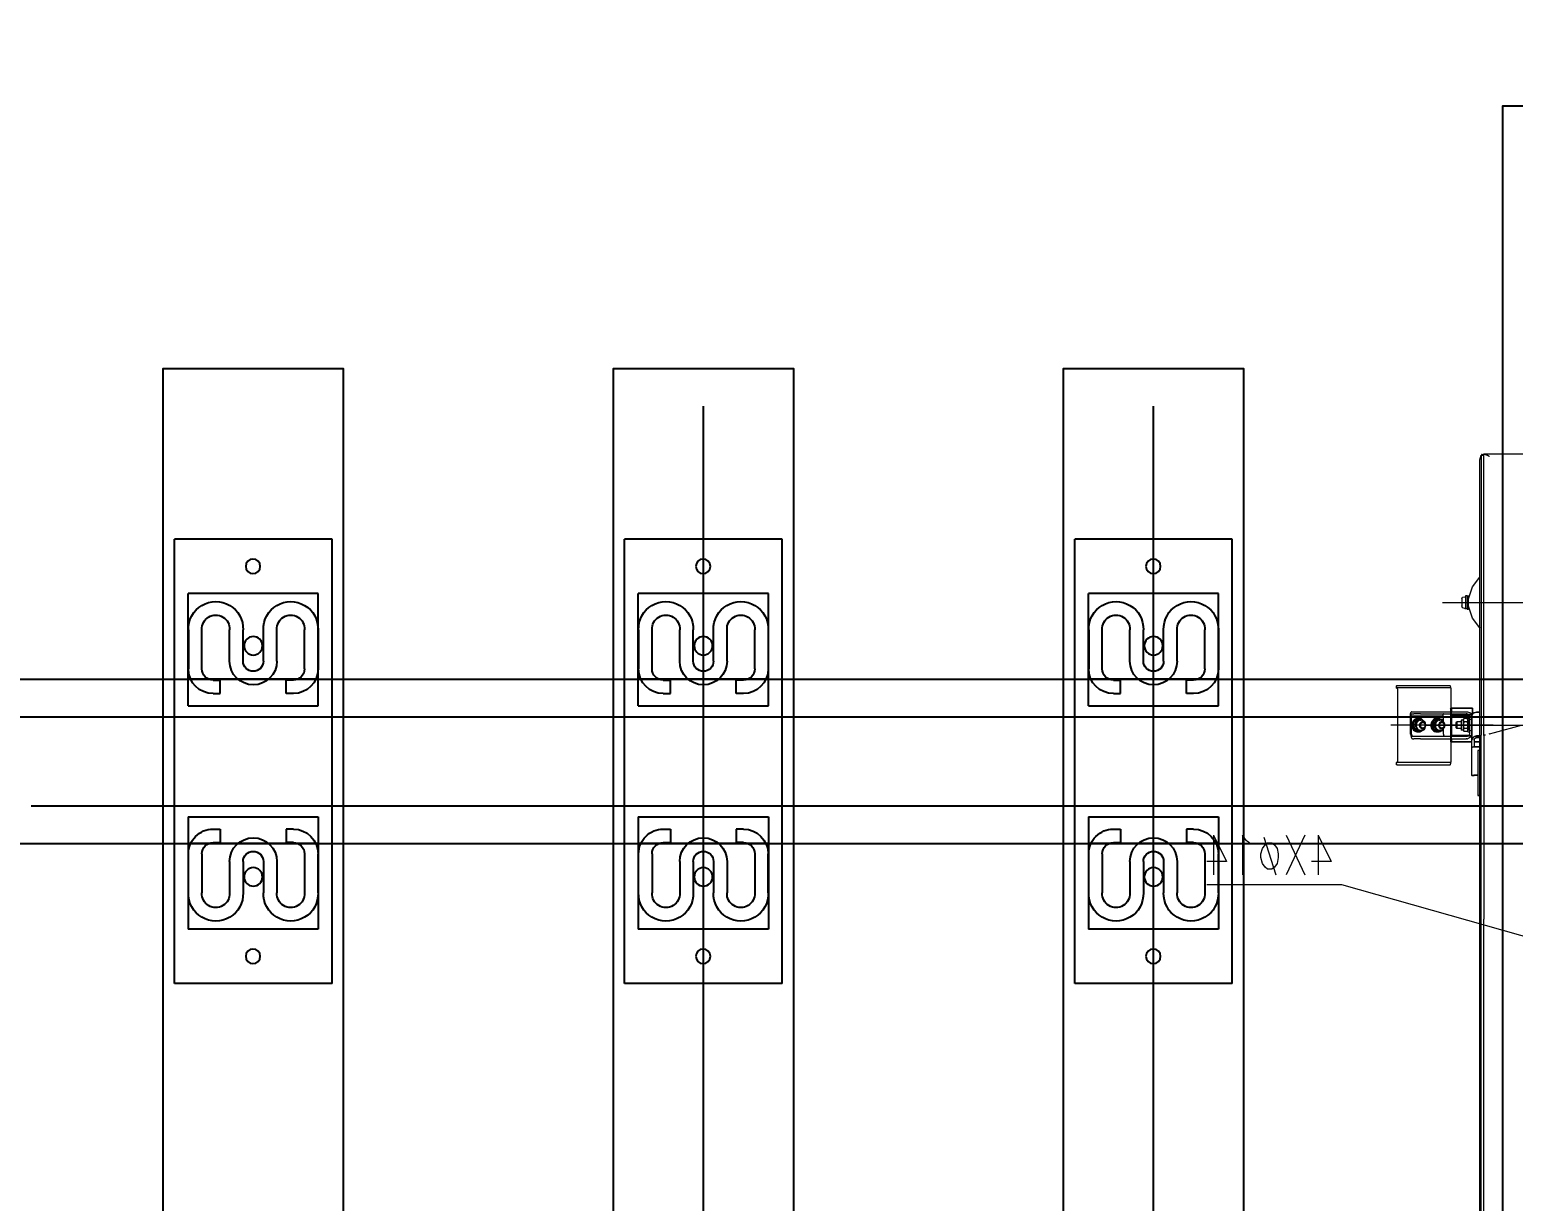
# Model space of a CAD drawing. Header units: millimetres. Extents: x 25083 to 52777, y 24772 to 45779.
# Drawn here: x 37659 to 38318, y 33771 to 34291 of the extents above; entities that cross this region are included whole.
import ezdxf

# ---------------------------------------------------------------- set-up
doc = ezdxf.new("R2010")
doc.units = ezdxf.units.MM
doc.layers.add('小车', color=7, linetype='Continuous')
doc.styles.get("Standard").update_dxf_attribs({"font": ''})
doc.styles.add('标准', font='', dxfattribs={"width": 0.667})
doc.styles.get('Standard').set_extended_font_data('SimSun')
doc.styles.get('标准').set_extended_font_data('FangSong_GB2312')
doc.dimstyles.new('15', dxfattribs={"dimtxt": 15, "dimasz": 10, "dimexe": 2, "dimexo": 1, "dimgap": 1, "dimtad": 1, "dimdsep": 46, "dimtxsty": 'Standard', "dimcen": 2.5, "dimadec": 0, "dimazin": 0, "dimtfac": 1, "dimtmove": 2, "dimatfit": 3, "dimfxl": 1, "dimtolj": 1, "dimarcsym": 0})
doc.dimstyles.new('ISO-25', dxfattribs={"dimtxt": 2.5, "dimasz": 2.5, "dimexe": 1.25, "dimexo": 0.625, "dimtad": 1, "dimtxsty": 'Standard', "dimcen": 2.5, "dimadec": 0, "dimazin": 0, "dimtfac": 1, "dimtmove": 0, "dimatfit": 3, "dimfxl": 1, "dimarcsym": 0})
doc.dimstyles.new('标准', dxfattribs={"dimtxt": 35, "dimasz": 4, "dimexe": 2, "dimexo": 0, "dimtad": 1, "dimdec": 1, "dimzin": 9, "dimdsep": 46, "dimtxsty": '标准', "dimcen": 0, "dimdle": 6, "dimazin": 2, "dimtfac": 1, "dimtdec": 1, "dimtmove": 0, "dimatfit": 3, "dimfxl": 1, "dimtolj": 1, "dimtzin": 0, "dimarcsym": 0})

# ---------------------------------------------------------------- blocks, each defined once
blk = doc.blocks.new('A$C6E4F4F8B')
for p, q in [((0, 70), (197.2, 70)), ((0, 70), (0, 0)), ((197.2, 70), (197.2, 0)), ((40.15, 63.8), (57.53, 63.8)), ((62.1, 63.92), (62.1, 6.08)), ((135.1, 63.92), (135.1, 6.08)), ((157.05, 63.8), (139.67, 63.8)), ((57.53, 57.8), (40.15, 57.8)), ((62.5, 52.83), (62.5, 49.63)), ((68.5, 52.83), (68.5, 49.63)), ((128.7, 52.83), (128.7, 49.63)), ((134.7, 52.83), (134.7, 49.63)), ((139.67, 57.8), (157.05, 57.8)), ((68.5, 49.63), (62.5, 49.63)), ((128.7, 49.63), (134.7, 49.63)), ((54.12, 45.5), (40.15, 45.5)), ((143.08, 45.5), (157.05, 45.5)), ((54.12, 39.5), (40.15, 39.5)), ((143.08, 39.5), (157.05, 39.5)), ((54.12, 30.5), (40.15, 30.5)), ((143.08, 30.5), (157.05, 30.5)), ((54.12, 24.5), (40.15, 24.5)), ((62.5, 17.17), (62.5, 20.37)), ((68.5, 20.37), (62.5, 20.37)), ((68.5, 17.17), (68.5, 20.37)), ((128.7, 17.17), (128.7, 20.37)), ((128.7, 20.37), (134.7, 20.37)), ((134.7, 17.17), (134.7, 20.37)), ((143.08, 24.5), (157.05, 24.5)), ((57.53, 12.2), (40.15, 12.2)), ((139.67, 12.2), (157.05, 12.2)), ((0, 0), (197.2, 0)), ((40.15, 6.2), (57.53, 6.2)), ((157.05, 6.2), (139.67, 6.2))]:
    blk.add_line(p, q)
at = {"color": 1}
for p, q in [((64, 63.92), (24, 63.92)), ((24, 63.92), (24, 6.08)), ((74, 63.92), (24, 63.92)), ((24, 63.92), (24, 6.08)), ((123.2, 63.92), (173.2, 63.92)), ((133.2, 63.92), (173.2, 63.92)), ((173.2, 63.92), (173.2, 6.08)), ((173.2, 63.92), (173.2, 6.08)), ((64, 6.08), (24, 6.08)), ((74, 6.08), (24, 6.08)), ((123.2, 6.08), (173.2, 6.08)), ((133.2, 6.08), (173.2, 6.08))]:
    blk.add_line(p, q, dxfattribs=at)
at = {"color": 6, "ltscale": 15}
for p, q in [((74, 6.08), (74, 63.92)), ((123.2, 6.08), (123.2, 63.92))]:
    blk.add_line(p, q, dxfattribs=at)
for centre in [(12, 34.89), (185.2, 34.89), (185.2, 34.89)]:
    blk.add_circle(centre, 3.25)
for centre in [(47.28, 35), (47.28, 35), (149.92, 35), (149.92, 35)]:
    blk.add_circle(centre, 4.1, dxfattribs=at)
for centre, radius, start, end in [((39.79, 51.65), 12.16, 88.3056, 271.6944), ((57.53, 52.83), 10.97, 0, 90), ((139.67, 52.83), 10.97, 90, 180), ((157.41, 51.65), 12.16, 268.3056, 91.6944), ((39.8, 51.65), 6.16, 86.70143, 273.29857), ((57.53, 52.83), 4.97, 0, 90), ((139.67, 52.83), 4.97, 90, 180), ((157.4, 51.65), 6.16, 266.70143, 93.29857), ((54.12, 35), 4.5, 270, 90), ((143.08, 35), 4.5, 90, 270), ((39.79, 18.35), 12.16, 88.3056, 271.6944), ((157.41, 18.35), 12.16, 268.3056, 91.6944), ((39.8, 18.35), 6.16, 86.70143, 273.29857), ((157.4, 18.35), 6.16, 266.70143, 93.29857), ((57.53, 17.17), 10.97, 270, 0), ((57.53, 17.17), 4.97, 270, 0), ((139.67, 17.17), 10.97, 180, 270), ((139.67, 17.17), 4.97, 180, 270)]:
    blk.add_arc(centre, radius, start, end)
at = {"ltscale": 15}
for centre, start, end in [((54.12, 35), 270, 90), ((143.08, 35), 90, 270)]:
    blk.add_arc(centre, 10.5, start, end, dxfattribs=at)
blk = doc.blocks.new('*D925')
at = {"color": 0, "lineweight": -2}
for p, q in [((29677.86, 34881.66), (29677.86, 32448.29)), ((40733.02, 34757.65), (40733.02, 32448.29)), ((29680.36, 32449.54), (40730.52, 32449.54))]:
    blk.add_line(p, q, dxfattribs=at)
at = {"color": 0}
for points in [[(29680.36, 32449.96), (29680.36, 32449.13), (29677.86, 32449.54)], [(40730.52, 32449.13), (40730.52, 32449.96), (40733.02, 32449.54)]]:
    blk.add_solid(points, dxfattribs=at)
at = {"layer": 'DEFPOINTS', "color": 0}
for p in [(29677.86, 34882.29), (40733.02, 34758.27), (40733.02, 32449.54)]:
    blk.add_point(p, dxfattribs=at)
at = {"color": 0, "insert": (35205.44, 32451.63), "char_height": 2.5, "attachment_point": 5}
blk.add_mtext('11055,15', dxfattribs=at)
blk = doc.blocks.new('*D468')
at = {"layer": 'DEFPOINTS', "color": 0}
for p in [(36374.45, 116811.67), (36394.73, 116814.5), (36378.59, 116781.93)]:
    blk.add_point(p, dxfattribs=at)
at = {"layer": '小车', "color": 0, "lineweight": -2}
for p, q in [((36394.73, 116814.5), (36388.79, 116857.13)), ((36374.45, 116811.67), (36396.71, 116814.77)), ((36398.31, 116788.72), (36395.28, 116810.54)), ((36378.59, 116781.93), (36400.85, 116785.03))]:
    blk.add_line(p, q, dxfattribs=at)
at = {"layer": '小车', "color": 0}
for points in [[(36395.94, 116810.63), (36394.62, 116810.44), (36394.73, 116814.5)], [(36398.98, 116788.81), (36397.65, 116788.62), (36398.87, 116784.75)]]:
    blk.add_solid(points, dxfattribs=at)
at = {"layer": '小车', "color": 0, "insert": (36409.43, 116840.3), "char_height": 35, "attachment_point": 5, "rotation": 277.92543, "style": '标准'}
blk.add_mtext('\\A1;30', dxfattribs=at)
blk = doc.blocks.new('*D471')
at = {"layer": 'DEFPOINTS', "color": 0}
for p in [(37119.2, 116894.7), (37119.2, 116859.78), (37149.16, 116859.78)]:
    blk.add_point(p, dxfattribs=at)
at = {"layer": '小车', "color": 0, "linetype": 'Continuous', "lineweight": -2}
for p, q in [((37119.2, 116860.78), (37119.2, 116896.7)), ((37149.16, 116860.78), (37149.16, 116896.7)), ((37139.16, 116894.7), (37129.2, 116894.7))]:
    blk.add_line(p, q, dxfattribs=at)
at = {"layer": '小车', "color": 0}
for points in [[(37129.2, 116896.37), (37129.2, 116893.04), (37119.2, 116894.7)], [(37139.16, 116896.37), (37139.16, 116893.04), (37149.16, 116894.7)]]:
    blk.add_solid(points, dxfattribs=at)
at = {"layer": '小车', "color": 0, "insert": (37185.09, 116894.7), "char_height": 15, "attachment_point": 5}
blk.add_mtext('\\A1;29.96', dxfattribs=at)
blk = doc.blocks.new('*D916')
at = {"color": 0, "lineweight": -2}
for p, q in [((37352.39, 34707.32), (37421.99, 34707.32)), ((37420.74, 33709.82), (37420.74, 34704.82)), ((38088.41, 33707.32), (37419.49, 33707.32))]:
    blk.add_line(p, q, dxfattribs=at)
at = {"color": 0}
for points in [[(37421.15, 34704.82), (37420.32, 34704.82), (37420.74, 34707.32)], [(37420.32, 33709.82), (37421.15, 33709.82), (37420.74, 33707.32)]]:
    blk.add_solid(points, dxfattribs=at)
at = {"layer": 'DEFPOINTS', "color": 0}
for p in [(37351.76, 34707.32), (37420.74, 34707.32), (38089.04, 33707.32)]:
    blk.add_point(p, dxfattribs=at)
at = {"color": 0, "insert": (37395.11, 34207.32), "char_height": 50, "attachment_point": 5, "rotation": 90}
blk.add_mtext('1000', dxfattribs=at)
blk = doc.blocks.new('A$C1A4175F5')
at = {"layer": '小车', "color": 7, "lineweight": 0}
for points in [[(1271.63, 898.288), (1289.128, 898.288)], [(1289.128, 898.288), (1288.988, 898.288), (1288.848, 898.288), (1288.708, 898.288), (1288.568, 898.288), (1288.428, 898.148), (1288.288, 898.148), (1288.148, 898.148), (1288.008, 898.008), (1287.868, 898.008), (1287.728, 898.008), (1287.588, 897.868), (1287.448, 897.868), (1287.308, 897.728), (1287.168, 897.728), (1287.028, 897.588), (1286.888, 897.448), (1286.748, 897.448), (1286.608, 897.308)], [(1289.128, 898.288), (1289.268, 898.288)], [(1289.128, 773.421), (1289.128, 898.288)], [(1289.828, 898.148), (1289.128, 898.148)], [(1290.248, 897.868), (1289.128, 897.868)], [(1289.828, 898.148), (1289.968, 898.148), (1290.108, 898.148), (1290.108, 898.008), (1290.108, 897.868)], [(1290.248, 897.868), (1290.108, 897.868)], [(1290.808, 895.768), (1290.248, 897.868)], [(1290.248, 897.868), (1290.248, 773.561)], [(1290.808, 895.768), (1290.948, 895.768)], [(1290.808, 773.421), (1290.808, 895.768)], [(1295.847, 834.034), (1294.167, 839.354), (1290.808, 843.693)], [(1290.808, 821.156), (1294.167, 825.495), (1295.847, 830.815)], [(1295.847, 829.415), (1295.847, 835.434)], [(1296.547, 835.434), (1295.847, 835.434)], [(1296.547, 835.434), (1297.247, 835.434)], [(1296.547, 835.434), (1296.547, 829.415)], [(1297.247, 835.434), (1297.247, 829.555)], [(1297.527, 835.014), (1297.247, 835.014)], [(1298.927, 834.034), (1298.507, 834.734), (1297.527, 835.014)], [(1297.527, 829.835), (1298.507, 830.115), (1298.927, 830.955)], [(1298.927, 834.034), (1298.927, 830.955)], [(1296.547, 829.415), (1295.847, 829.415)], [(1296.547, 829.555), (1297.247, 829.555)], [(1297.527, 829.835), (1297.247, 829.835)], [(1290.808, 821.436), (1290.948, 821.436), (1290.948, 821.296), (1290.808, 821.296), (1290.808, 821.156)], [(1303.546, 793.439), (1303.546, 793.859), (1303.546, 794.279), (1303.686, 794.558), (1303.686, 794.838), (1303.826, 795.118), (1303.966, 795.258), (1304.106, 795.398), (1304.246, 795.398)], [(1303.546, 783.92), (1303.546, 793.439)], [(1303.686, 794.558), (1327.904, 794.558)], [(1304.246, 795.398), (1327.624, 795.398)], [(1327.344, 793.439), (1327.344, 793.579), (1327.344, 793.859), (1327.344, 793.999), (1327.484, 794.139), (1327.484, 794.279), (1327.484, 794.418), (1327.624, 794.418)], [(1327.344, 762.362), (1327.344, 793.439)], [(1327.904, 795.398), (1327.624, 795.398)], [(1327.624, 794.418), (1327.904, 794.418)], [(1327.904, 794.418), (1327.904, 795.398)], [(1327.904, 795.398), (1328.044, 795.398)], [(1327.904, 794.418), (1328.044, 794.418)], [(1294.167, 783.92), (1294.167, 785.459)], [(1294.167, 785.459), (1303.406, 785.459)], [(1303.406, 785.459), (1294.167, 785.459)], [(1294.167, 785.459), (1294.167, 783.92)], [(1294.167, 784.48), (1294.167, 784.34)], [(1303.406, 784.899), (1303.826, 785.459)], [(1303.406, 785.459), (1303.406, 783.92)], [(1303.406, 783.92), (1303.406, 785.459)], [(1303.826, 785.459), (1303.826, 770.481)], [(1284.368, 774.681), (1272.33, 777.9)], [(1289.128, 778.18), (1288.988, 778.18), (1288.988, 778.04), (1288.848, 778.04), (1288.708, 778.04), (1288.568, 778.04), (1288.428, 778.04), (1288.428, 777.9)], [(1290.808, 783.78), (1291.928, 783.78)], [(1291.928, 783.78), (1290.808, 783.78)], [(1294.447, 782.1), (1294.307, 782.38), (1294.167, 782.66), (1294.027, 782.94), (1293.607, 783.22), (1293.328, 783.5), (1292.908, 783.64), (1292.348, 783.78), (1291.928, 783.78)], [(1291.928, 783.78), (1292.348, 783.78), (1292.768, 783.64), (1293.188, 783.5), (1293.468, 783.36), (1293.747, 783.22), (1294.027, 782.94), (1294.167, 782.66), (1294.307, 782.38), (1294.447, 782.1)], [(1294.447, 782.94), (1294.027, 782.94)], [(1294.447, 782.94), (1294.027, 782.94)], [(1294.027, 782.94), (1294.447, 782.94)], [(1294.447, 782.94), (1294.027, 782.94)], [(1294.167, 782.94), (1294.167, 784.34)], [(1294.167, 783.92), (1294.167, 782.94)], [(1294.167, 782.94), (1294.167, 783.92)], [(1296.407, 783.92), (1295.007, 783.36), (1294.447, 781.96)], [(1294.447, 782.94), (1294.587, 782.94)], [(1294.447, 782.8), (1294.447, 782.94)], [(1294.447, 782.94), (1294.587, 782.94)], [(1294.447, 782.8), (1294.447, 782.94)], [(1294.447, 782.8), (1294.447, 782.66)], [(1294.447, 782.8), (1294.447, 782.66)], [(1294.447, 782.1), (1294.447, 782.66)], [(1294.447, 782.1), (1294.447, 782.66)], [(1294.447, 782.66), (1294.587, 782.66)], [(1295.287, 782.66), (1295.147, 782.66), (1295.007, 782.66), (1294.867, 782.66), (1294.727, 782.66), (1294.587, 782.66), (1294.447, 782.66)], [(1294.447, 782.38), (1303.406, 782.38)], [(1294.447, 782.38), (1294.587, 782.38)], [(1294.447, 771.321), (1294.447, 782.1)], [(1294.447, 782.1), (1294.447, 771.321)], [(1294.727, 780.56), (1294.447, 780.56)], [(1295.987, 779.44), (1295.567, 780.28), (1294.727, 780.56)], [(1295.287, 782.66), (1295.567, 782.66)], [(1296.407, 782.94), (1295.707, 782.66), (1295.427, 781.96)], [(1295.427, 781.96), (1295.427, 773.981)], [(1296.127, 780.98), (1295.427, 780.98)], [(1299.067, 782.38), (1298.927, 782.38), (1298.787, 782.38), (1298.647, 782.52), (1298.507, 782.52), (1298.367, 782.52), (1298.227, 782.52), (1298.087, 782.52), (1297.947, 782.52), (1297.807, 782.52), (1297.667, 782.52), (1297.527, 782.52), (1297.247, 782.52), (1297.107, 782.52), (1296.967, 782.52), (1296.827, 782.52), (1296.687, 782.52), (1296.547, 782.52), (1296.267, 782.52), (1296.127, 782.52), (1295.987, 782.52), (1295.847, 782.66), (1295.707, 782.66), (1295.567, 782.66)], [(1295.567, 782.66), (1295.847, 782.66), (1295.987, 782.52), (1296.127, 782.52), (1296.267, 782.52), (1296.407, 782.52), (1296.547, 782.52), (1296.687, 782.52), (1296.967, 782.52), (1297.107, 782.52), (1297.247, 782.52), (1297.387, 782.52), (1297.527, 782.52), (1297.667, 782.52), (1297.807, 782.52), (1297.947, 782.52), (1298.087, 782.52), (1298.227, 782.52), (1298.367, 782.52), (1298.507, 782.52), (1298.647, 782.52), (1298.787, 782.38), (1298.927, 782.38), (1299.067, 782.38)], [(1303.406, 782.38), (1295.567, 782.38)], [(1295.987, 779.44), (1295.987, 776.36)], [(1296.127, 774.96), (1296.127, 780.98)], [(1296.127, 780.14), (1296.547, 780.84)], [(1296.687, 783.92), (1296.407, 783.92)], [(1296.687, 782.94), (1296.407, 782.94)], [(1296.547, 780.84), (1296.547, 780.7), (1296.407, 780.7), (1296.407, 780.56), (1296.407, 780.42), (1296.407, 780.28), (1296.407, 780.14), (1296.407, 780), (1296.407, 779.86), (1296.407, 779.72), (1296.407, 779.58), (1296.547, 779.58), (1296.547, 779.44)], [(1296.547, 779.44), (1296.547, 779.3), (1296.547, 779.16), (1296.407, 779.02), (1296.407, 778.88), (1296.407, 778.74), (1296.407, 778.6)], [(1296.407, 778.6), (1296.407, 778.46), (1296.407, 778.32), (1296.407, 778.18), (1296.407, 778.04), (1296.407, 777.9), (1296.407, 777.76), (1296.407, 777.62), (1296.407, 777.48), (1296.407, 777.34), (1296.407, 777.2), (1296.407, 777.06), (1296.407, 776.92), (1296.547, 776.78), (1296.547, 776.64), (1296.547, 776.5)], [(1296.547, 780.84), (1297.807, 780.84)], [(1296.547, 779.44), (1297.807, 779.44)], [(1296.967, 783.92), (1296.687, 783.92)], [(1296.687, 782.94), (1296.967, 782.94)], [(1317.265, 783.92), (1296.967, 783.92)], [(1317.265, 782.94), (1296.967, 782.94)], [(1298.227, 780.14), (1297.807, 780.84)], [(1297.807, 779.44), (1297.807, 779.58), (1297.947, 779.58), (1297.947, 779.72), (1297.947, 779.86), (1297.947, 780), (1298.087, 780), (1298.087, 780.14), (1298.087, 780.28), (1297.947, 780.28), (1297.947, 780.42), (1297.947, 780.56), (1297.947, 780.7), (1297.807, 780.7), (1297.807, 780.84)], [(1297.807, 776.5), (1297.807, 776.64), (1297.807, 776.78), (1297.947, 776.92), (1297.947, 777.06), (1297.947, 777.2), (1297.947, 777.34), (1297.947, 777.48), (1297.947, 777.62), (1298.087, 777.76), (1298.087, 777.9), (1298.087, 778.04), (1298.087, 778.18), (1297.947, 778.32), (1297.947, 778.46), (1297.947, 778.6), (1297.947, 778.74), (1297.947, 778.88), (1297.947, 779.02), (1297.807, 779.16), (1297.807, 779.3), (1297.807, 779.44)], [(1298.227, 780.14), (1299.207, 780.14)], [(1298.227, 780.14), (1298.227, 775.66)], [(1299.207, 780.14), (1299.207, 775.66)], [(1299.207, 779.44), (1301.027, 779.44)], [(1301.447, 779.02), (1301.027, 779.44)], [(1301.027, 779.44), (1301.027, 776.5)], [(1301.447, 776.78), (1301.447, 779.02)], [(1303.406, 782.38), (1303.406, 783.92)], [(1303.406, 782.94), (1303.406, 782.38)], [(1303.406, 782.38), (1303.406, 773.421)], [(1303.406, 773.421), (1303.406, 782.38)], [(1303.546, 773.001), (1303.546, 782.94)], [(1306.346, 777.9), (1306.346, 778.04), (1306.346, 778.18), (1306.486, 778.18), (1306.486, 778.32)], [(1306.486, 777.48), (1306.486, 777.62), (1306.486, 777.76), (1306.346, 777.76), (1306.346, 777.9)], [(1306.486, 778.04), (1306.486, 778.46), (1306.626, 778.88), (1306.906, 779.3), (1307.186, 779.58), (1307.466, 779.86), (1307.886, 780), (1308.166, 780.14), (1308.586, 780.14), (1309.006, 780.14), (1309.426, 780), (1309.706, 779.72), (1310.126, 779.44), (1310.266, 779.16), (1310.546, 778.74), (1310.546, 778.32), (1310.686, 777.9), (1310.546, 777.48), (1310.546, 777.06), (1310.266, 776.78), (1310.126, 776.36), (1309.706, 776.08), (1309.426, 775.94), (1309.006, 775.8), (1308.586, 775.66), (1308.166, 775.8), (1307.886, 775.8), (1307.466, 776.08), (1307.186, 776.22), (1306.906, 776.64), (1306.626, 776.92), (1306.486, 777.34), (1306.486, 777.76)], [(1307.046, 782.94), (1307.186, 782.94), (1307.186, 782.8), (1307.326, 782.66), (1307.326, 782.52), (1307.326, 782.38), (1307.326, 782.24), (1307.326, 782.1), (1307.326, 781.96)], [(1307.046, 781.4), (1307.046, 781.54), (1307.046, 781.68), (1307.186, 781.82), (1307.326, 781.82), (1307.326, 781.96), (1307.466, 781.96)], [(1307.046, 779.44), (1307.046, 781.4)], [(1307.186, 779.58), (1307.186, 779.72), (1307.326, 779.86), (1307.326, 780), (1307.466, 780), (1307.466, 780.14), (1307.466, 780.28), (1307.606, 780.28), (1307.606, 780.42), (1307.746, 780.42)], [(1307.326, 781.96), (1307.466, 781.96)], [(1307.466, 781.96), (1320.625, 781.96)], [(1308.166, 780.42), (1307.746, 780.42)], [(1307.746, 780.42), (1307.886, 780.42), (1308.026, 780.42), (1308.166, 780.42), (1308.306, 780.42), (1308.446, 780.42), (1308.586, 780.42), (1308.726, 780.42), (1308.866, 780.42), (1309.006, 780.42), (1309.146, 780.42), (1309.286, 780.42), (1309.426, 780.42), (1309.566, 780.42), (1309.706, 780.42), (1309.846, 780.42), (1309.986, 780.42), (1310.126, 780.42), (1310.266, 780.42)], [(1308.586, 779.44), (1307.886, 779.44)], [(1308.026, 780.42), (1308.586, 780.7), (1309.006, 780.84), (1309.566, 780.98), (1310.126, 780.84), (1310.686, 780.7), (1311.106, 780.42), (1311.526, 780), (1311.946, 779.58), (1312.226, 779.02), (1312.366, 778.46), (1312.366, 777.9), (1312.366, 777.34), (1312.226, 776.78), (1311.946, 776.22), (1311.526, 775.8), (1311.106, 775.38), (1310.686, 775.1), (1310.126, 774.96), (1309.566, 774.96), (1309.006, 774.96), (1308.446, 775.1), (1308.026, 775.38)], [(1310.826, 780.42), (1310.686, 780.42), (1310.546, 780.42), (1310.406, 780.42), (1310.266, 780.42), (1310.126, 780.42), (1309.986, 780.42), (1309.846, 780.42), (1309.706, 780.42), (1309.566, 780.42), (1309.426, 780.42), (1309.286, 780.42), (1309.146, 780.42), (1309.006, 780.42), (1308.866, 780.42), (1308.726, 780.42), (1308.586, 780.42), (1308.446, 780.42), (1308.306, 780.42), (1308.166, 780.42)], [(1308.866, 780.14), (1308.586, 780.14)], [(1308.866, 780.14), (1309.286, 780.14), (1309.706, 780), (1309.986, 779.86), (1310.266, 779.58), (1310.546, 779.3), (1310.826, 778.88), (1310.966, 778.6), (1310.966, 778.18), (1310.966, 777.76), (1310.966, 777.34), (1310.826, 776.92), (1310.546, 776.64), (1310.266, 776.36), (1309.986, 776.08), (1309.706, 775.8), (1309.286, 775.8), (1308.866, 775.66)], [(1309.566, 780.98), (1309.846, 780.98)], [(1309.846, 780.98), (1310.406, 780.84), (1310.966, 780.7), (1311.386, 780.42), (1311.806, 780), (1312.226, 779.58), (1312.506, 779.02), (1312.646, 778.46), (1312.646, 777.9), (1312.646, 777.34), (1312.506, 776.78), (1312.226, 776.22), (1311.806, 775.8), (1311.386, 775.38), (1310.966, 775.1), (1310.406, 774.96), (1309.846, 774.96)], [(1310.266, 780.42), (1310.406, 780.42)], [(1310.826, 780.42), (1310.406, 780.42)], [(1310.406, 780.42), (1310.406, 780.28), (1310.546, 780.14), (1310.546, 780), (1310.686, 779.86)], [(1311.806, 777.9), (1311.666, 777.76), (1311.526, 777.62), (1311.386, 777.48), (1311.386, 777.34), (1311.386, 777.2), (1311.246, 777.2), (1311.246, 777.06), (1311.106, 776.92), (1310.966, 776.78), (1310.966, 776.64), (1310.826, 776.5), (1310.826, 776.36), (1310.826, 776.22), (1310.686, 776.22), (1310.686, 776.08), (1310.686, 775.94), (1310.546, 775.94), (1310.546, 775.8), (1310.406, 775.66), (1310.406, 775.52), (1310.406, 775.38)], [(1310.686, 779.86), (1310.686, 779.72), (1310.826, 779.58), (1310.826, 779.44), (1310.826, 779.3), (1310.966, 779.3), (1310.966, 779.16), (1311.106, 779.02), (1311.106, 778.88), (1311.246, 778.74), (1311.386, 778.6), (1311.386, 778.46), (1311.386, 778.32), (1311.526, 778.32), (1311.526, 778.18), (1311.666, 778.04), (1311.806, 777.9)], [(1312.226, 777.9), (1312.086, 778.04), (1312.086, 778.18), (1311.946, 778.32), (1311.946, 778.46), (1311.806, 778.6), (1311.806, 778.74), (1311.666, 778.88), (1311.666, 779.02), (1311.526, 779.16), (1311.526, 779.3), (1311.386, 779.44), (1311.386, 779.58), (1311.246, 779.72), (1311.106, 779.86), (1311.106, 780), (1311.106, 780.14), (1310.966, 780.14), (1310.966, 780.28), (1310.826, 780.42)], [(1310.826, 775.38), (1310.826, 775.52), (1310.966, 775.66), (1310.966, 775.8), (1311.106, 775.94), (1311.246, 776.08), (1311.246, 776.22), (1311.386, 776.22), (1311.386, 776.36), (1311.386, 776.5), (1311.526, 776.64), (1311.666, 776.78), (1311.666, 776.92), (1311.806, 777.06), (1311.806, 777.2), (1311.946, 777.34), (1311.946, 777.48), (1311.946, 777.62), (1312.086, 777.62), (1312.086, 777.76), (1312.226, 777.9)], [(1312.226, 777.9), (1311.806, 777.9)], [(1314.885, 778.04), (1315.025, 778.46), (1315.165, 778.88), (1315.305, 779.3), (1315.585, 779.58), (1316.005, 779.86), (1316.285, 780), (1316.705, 780.14), (1317.125, 780.14), (1317.545, 780.14), (1317.825, 780), (1318.245, 779.72), (1318.525, 779.44), (1318.805, 779.16), (1318.945, 778.74), (1319.085, 778.32), (1319.085, 777.9), (1319.085, 777.48), (1318.945, 777.06), (1318.805, 776.78), (1318.525, 776.36), (1318.245, 776.08), (1317.825, 775.94), (1317.545, 775.8), (1317.125, 775.66), (1316.705, 775.8), (1316.285, 775.8), (1316.005, 776.08), (1315.585, 776.22), (1315.305, 776.64), (1315.165, 776.92), (1315.025, 777.34), (1314.885, 777.76)], [(1315.025, 779.16), (1315.165, 779.16), (1315.165, 779.3), (1315.305, 779.3), (1315.305, 779.44), (1315.445, 779.44), (1315.585, 779.58), (1315.725, 779.72), (1315.865, 779.86), (1316.005, 779.86), (1316.005, 780), (1316.145, 780), (1316.145, 780.14), (1316.285, 780.14), (1316.425, 780.28), (1316.565, 780.42), (1316.705, 780.42), (1316.705, 780.56), (1316.845, 780.56), (1316.985, 780.7), (1317.125, 780.7), (1317.265, 780.84)], [(1315.025, 778.6), (1315.025, 778.74), (1315.025, 778.88), (1315.025, 779.02), (1315.025, 779.16)], [(1315.865, 779.86), (1316.145, 780.14), (1316.425, 780.42), (1316.845, 780.7), (1317.125, 780.84)], [(1317.265, 780.84), (1317.825, 780.98), (1318.245, 780.98), (1318.805, 780.84), (1319.365, 780.56), (1319.785, 780.28), (1320.205, 779.86), (1320.485, 779.44), (1320.765, 778.88), (1320.765, 778.32), (1320.905, 777.76), (1320.765, 777.2), (1320.625, 776.64), (1320.345, 776.08), (1319.925, 775.66), (1319.505, 775.38), (1318.945, 775.1), (1318.525, 774.96), (1317.965, 774.96), (1317.405, 774.96), (1316.845, 775.24), (1316.425, 775.52), (1316.005, 775.94)], [(1316.985, 779.44), (1316.285, 779.44)], [(1317.405, 780.14), (1316.985, 780.14)], [(1320.205, 783.92), (1317.265, 783.92)], [(1317.265, 782.94), (1320.205, 782.94)], [(1317.685, 780.84), (1317.265, 780.84)], [(1317.265, 780.84), (1317.265, 780.7), (1317.405, 780.7), (1317.545, 780.7), (1317.545, 780.56), (1317.685, 780.56), (1317.825, 780.56), (1317.965, 780.42), (1318.105, 780.42), (1318.245, 780.28), (1318.385, 780.28), (1318.525, 780.14), (1318.665, 780.14), (1318.805, 780), (1318.945, 780), (1319.085, 779.86), (1319.225, 779.86), (1319.365, 779.86), (1319.365, 779.72), (1319.505, 779.72), (1319.645, 779.58)], [(1317.405, 780.14), (1317.825, 780.14), (1318.105, 780), (1318.525, 779.86), (1318.805, 779.58), (1319.085, 779.16), (1319.225, 778.74), (1319.365, 778.32), (1319.505, 777.9), (1319.365, 777.48), (1319.225, 777.06), (1319.085, 776.64), (1318.805, 776.36), (1318.525, 776.08), (1318.105, 775.94), (1317.825, 775.8), (1317.405, 775.66)], [(1318.805, 780.28), (1318.665, 780.42), (1318.525, 780.42), (1318.385, 780.42), (1318.385, 780.56), (1318.245, 780.56), (1318.105, 780.56), (1317.965, 780.7), (1317.825, 780.7), (1317.685, 780.84)], [(1318.245, 780.98), (1318.105, 780.98)], [(1318.245, 780.98), (1318.805, 780.84), (1319.365, 780.7), (1319.925, 780.42), (1320.345, 780), (1320.625, 779.58), (1320.905, 779.02), (1321.045, 778.46), (1321.185, 777.9), (1321.045, 777.34), (1320.905, 776.78), (1320.625, 776.22), (1320.345, 775.8), (1319.925, 775.38), (1319.365, 775.1), (1318.805, 774.96), (1318.245, 774.96)], [(1320.065, 779.58), (1320.065, 779.72), (1319.925, 779.72), (1319.785, 779.86), (1319.645, 779.86), (1319.505, 780), (1319.365, 780), (1319.225, 780.14), (1319.085, 780.14), (1318.945, 780.28), (1318.805, 780.28)], [(1320.065, 779.58), (1319.645, 779.58)], [(1319.645, 779.58), (1319.645, 779.44), (1319.645, 779.3), (1319.645, 779.16), (1319.645, 779.02), (1319.645, 778.88), (1319.645, 778.74), (1319.645, 778.6), (1319.785, 778.46), (1319.785, 778.32), (1319.785, 778.18), (1319.785, 778.04), (1319.785, 777.9), (1319.785, 777.76), (1319.785, 777.62), (1319.785, 777.48), (1319.785, 777.34), (1319.925, 777.34), (1319.925, 777.2), (1319.925, 777.06), (1319.925, 776.92), (1319.925, 776.78)], [(1320.345, 776.78), (1320.345, 776.92), (1320.345, 777.06), (1320.345, 777.2), (1320.345, 777.34), (1320.345, 777.48), (1320.345, 777.62), (1320.345, 777.76), (1320.345, 777.9), (1320.345, 778.04), (1320.345, 778.18), (1320.345, 778.32), (1320.345, 778.46), (1320.205, 778.6), (1320.205, 778.74), (1320.205, 778.88), (1320.205, 779.02), (1320.205, 779.16), (1320.205, 779.3), (1320.065, 779.44), (1320.065, 779.58)], [(1321.185, 783.92), (1320.205, 783.92)], [(1321.185, 782.94), (1320.205, 782.94)], [(1320.625, 781.96), (1321.045, 781.96)], [(1320.625, 781.96), (1320.765, 781.96), (1320.905, 781.82), (1321.045, 781.82), (1321.045, 781.68), (1321.185, 781.54), (1321.185, 781.4)], [(1321.045, 781.96), (1321.185, 781.96), (1321.325, 781.82), (1321.325, 781.68), (1321.465, 781.68), (1321.465, 781.54), (1321.465, 781.4)], [(1321.185, 783.92), (1321.325, 783.92), (1321.325, 783.78), (1321.465, 783.64), (1321.605, 783.5), (1321.605, 783.22), (1321.745, 782.94), (1321.745, 782.66), (1321.885, 782.24), (1321.885, 781.96)], [(1321.185, 782.94), (1321.325, 782.8), (1321.325, 782.66), (1321.465, 782.52), (1321.465, 782.38), (1321.465, 782.1), (1321.465, 781.96)], [(1321.185, 773.981), (1321.185, 781.4)], [(1321.465, 781.96), (1321.465, 774.401)], [(1321.465, 781.4), (1321.465, 773.981)], [(1321.885, 781.96), (1321.885, 774.401)], [(1286.608, 774.121), (1284.368, 774.681)], [(1286.608, 774.121), (1286.888, 773.981)], [(1288.428, 773.701), (1288.568, 773.561), (1288.708, 773.561), (1288.848, 773.561), (1288.988, 773.561), (1288.988, 773.421), (1289.128, 773.421)], [(1289.128, 773.421), (1289.128, 691.809)], [(1290.248, 232.376), (1290.248, 773.561)], [(1290.808, 232.516), (1290.808, 773.421)], [(1290.808, 773.141), (1291.928, 773.141)], [(1291.928, 773.141), (1290.808, 773.141)], [(1290.808, 772.441), (1291.928, 772.441)], [(1291.928, 772.441), (1290.808, 772.441)], [(1294.447, 771.321), (1294.307, 771.741), (1294.167, 772.021), (1294.027, 772.301), (1293.607, 772.581), (1293.328, 772.861), (1292.908, 773.001), (1292.348, 773.001), (1291.928, 773.141)], [(1291.928, 773.141), (1292.348, 773.141), (1292.768, 773.001), (1293.188, 772.861), (1293.468, 772.721), (1293.747, 772.441), (1294.027, 772.161), (1294.167, 771.881), (1294.307, 771.601), (1294.447, 771.321)], [(1293.328, 771.321), (1293.328, 771.601), (1293.328, 771.741), (1293.188, 771.881), (1292.908, 772.161), (1292.768, 772.161), (1292.488, 772.301), (1292.208, 772.441), (1291.928, 772.441)], [(1291.928, 772.441), (1292.208, 772.441), (1292.348, 772.301), (1292.628, 772.301), (1292.908, 772.161), (1293.048, 772.021), (1293.188, 771.881), (1293.328, 771.741), (1293.328, 771.461), (1293.328, 771.321)], [(1293.328, 771.321), (1293.328, 769.781)], [(1293.328, 771.321), (1293.328, 769.781)], [(1294.727, 775.38), (1294.447, 775.38)], [(1294.447, 773.981), (1295.007, 772.581), (1296.407, 771.881)], [(1303.406, 773.421), (1294.447, 773.421)], [(1294.447, 773.421), (1294.587, 773.421)], [(1295.567, 773.281), (1294.447, 773.281)], [(1294.447, 773.281), (1294.587, 773.281)], [(1294.447, 769.781), (1294.447, 771.321)], [(1294.447, 769.781), (1294.447, 771.321)], [(1294.727, 775.38), (1295.567, 775.66), (1295.987, 776.36)], [(1296.127, 774.96), (1295.427, 774.96)], [(1295.427, 773.981), (1295.707, 773.281), (1296.407, 773.001)], [(1295.567, 773.281), (1295.707, 773.281), (1295.847, 773.281), (1295.987, 773.281), (1296.127, 773.281), (1296.267, 773.281), (1296.547, 773.281), (1296.687, 773.281), (1296.827, 773.281), (1296.967, 773.281), (1297.107, 773.281), (1297.247, 773.281), (1297.527, 773.421), (1297.667, 773.421), (1297.807, 773.421), (1297.947, 773.421), (1298.087, 773.421), (1298.227, 773.421), (1298.367, 773.421), (1298.507, 773.421), (1298.647, 773.421), (1298.787, 773.421), (1298.927, 773.421), (1299.067, 773.421)], [(1295.567, 773.421), (1303.406, 773.421)], [(1299.067, 773.421), (1298.927, 773.421), (1298.787, 773.421), (1298.647, 773.421), (1298.507, 773.421), (1298.367, 773.421), (1298.227, 773.421), (1298.087, 773.421), (1297.947, 773.421), (1297.807, 773.421), (1297.667, 773.421), (1297.527, 773.421), (1297.387, 773.281), (1297.247, 773.281), (1297.107, 773.281), (1296.967, 773.281), (1296.687, 773.281), (1296.547, 773.281), (1296.407, 773.281), (1296.267, 773.281), (1296.127, 773.281), (1295.987, 773.281), (1295.847, 773.281), (1295.567, 773.281)], [(1296.127, 775.66), (1296.547, 775.1)], [(1296.547, 776.5), (1296.547, 776.36), (1296.407, 776.36), (1296.407, 776.22), (1296.407, 776.08), (1296.407, 775.94), (1296.407, 775.8), (1296.407, 775.66), (1296.407, 775.52), (1296.407, 775.38), (1296.407, 775.24), (1296.547, 775.24), (1296.547, 775.1)], [(1296.687, 773.001), (1296.407, 773.001)], [(1296.687, 771.881), (1296.407, 771.881)], [(1296.547, 776.5), (1297.807, 776.5)], [(1296.547, 775.1), (1296.687, 775.1)], [(1296.547, 775.1), (1297.807, 775.1)], [(1296.967, 773.001), (1296.687, 773.001)], [(1296.687, 771.881), (1296.967, 771.881)], [(1317.265, 773.001), (1296.967, 773.001)], [(1317.265, 771.881), (1296.967, 771.881)], [(1297.807, 775.1), (1297.807, 775.24), (1297.947, 775.24), (1297.947, 775.38), (1297.947, 775.52), (1297.947, 775.66), (1298.087, 775.66), (1298.087, 775.8), (1298.087, 775.94), (1297.947, 775.94), (1297.947, 776.08), (1297.947, 776.22), (1297.947, 776.36), (1297.807, 776.36), (1297.807, 776.5)], [(1298.227, 775.66), (1297.807, 775.1)], [(1297.807, 775.1), (1297.947, 775.1)], [(1298.227, 775.66), (1299.207, 775.66)], [(1299.207, 776.5), (1301.027, 776.5)], [(1301.447, 776.78), (1301.027, 776.5)], [(1303.406, 771.881), (1303.406, 773.421)], [(1303.406, 773.421), (1303.406, 773.001)], [(1303.406, 771.881), (1303.406, 770.481)], [(1303.406, 770.481), (1303.406, 771.881)], [(1303.546, 762.362), (1303.546, 771.881)], [(1307.046, 773.981), (1307.046, 773.701), (1307.046, 773.561), (1306.906, 773.421), (1306.906, 773.281), (1306.906, 773.141), (1306.766, 773.001), (1306.626, 773.001)], [(1307.046, 773.981), (1307.046, 776.36)], [(1307.326, 775.94), (1307.326, 776.08), (1307.186, 776.08), (1307.186, 776.22), (1307.186, 776.36)], [(1307.606, 775.38), (1307.606, 775.52), (1307.606, 775.66), (1307.466, 775.66), (1307.466, 775.8), (1307.326, 775.8), (1307.326, 775.94)], [(1310.406, 775.38), (1310.266, 775.38), (1310.126, 775.38), (1309.986, 775.38), (1309.846, 775.38), (1309.706, 775.38), (1309.566, 775.38), (1309.426, 775.38), (1309.286, 775.38), (1309.146, 775.38), (1309.006, 775.38), (1308.866, 775.38), (1308.726, 775.38), (1308.586, 775.38), (1308.446, 775.38), (1308.306, 775.38), (1308.166, 775.38), (1308.026, 775.38), (1307.886, 775.38), (1307.746, 775.38), (1307.606, 775.38)], [(1308.586, 776.5), (1307.886, 776.5)], [(1308.866, 775.66), (1308.586, 775.66)], [(1309.566, 774.96), (1309.846, 774.96)], [(1310.826, 775.38), (1310.406, 775.38)], [(1315.305, 776.22), (1315.305, 776.36), (1315.305, 776.5), (1315.165, 776.5), (1315.165, 776.64), (1315.165, 776.78), (1315.165, 776.92)], [(1317.825, 775.1), (1317.685, 775.1), (1317.545, 775.24), (1317.405, 775.24), (1317.265, 775.24), (1317.125, 775.38), (1316.985, 775.38), (1316.845, 775.52), (1316.705, 775.52), (1316.565, 775.66), (1316.425, 775.66), (1316.285, 775.66), (1316.285, 775.8), (1316.145, 775.8), (1316.005, 775.8), (1316.005, 775.94), (1315.865, 775.94), (1315.725, 775.94), (1315.725, 776.08), (1315.585, 776.08), (1315.445, 776.08), (1315.445, 776.22), (1315.305, 776.22)], [(1316.985, 776.5), (1316.285, 776.5)], [(1317.405, 775.66), (1316.985, 775.66)], [(1320.205, 773.001), (1317.265, 773.001)], [(1317.265, 771.881), (1320.205, 771.881)], [(1319.925, 776.78), (1319.785, 776.64), (1319.645, 776.5), (1319.505, 776.5), (1319.365, 776.36), (1319.225, 776.22), (1319.085, 776.22), (1319.085, 776.08), (1318.945, 776.08), (1318.805, 775.94), (1318.665, 775.8), (1318.525, 775.66), (1318.385, 775.66), (1318.385, 775.52), (1318.245, 775.52), (1318.245, 775.38), (1318.105, 775.38), (1317.965, 775.24), (1317.825, 775.1)], [(1318.245, 775.1), (1317.825, 775.1)], [(1317.825, 775.1), (1317.965, 775.1)], [(1318.245, 774.96), (1318.105, 774.96)], [(1318.245, 775.1), (1318.385, 775.24), (1318.525, 775.24), (1318.665, 775.38), (1318.805, 775.52), (1318.945, 775.52), (1318.945, 775.66), (1319.085, 775.66), (1319.225, 775.8), (1319.365, 775.94), (1319.505, 775.94), (1319.505, 776.08), (1319.645, 776.08), (1319.645, 776.22), (1319.785, 776.22), (1319.925, 776.36), (1320.065, 776.5), (1320.205, 776.64), (1320.345, 776.64), (1320.345, 776.78)], [(1320.345, 776.78), (1319.925, 776.78)], [(1320.765, 773.001), (1320.205, 773.001)], [(1320.765, 771.881), (1320.205, 771.881)], [(1321.465, 773.981), (1321.465, 773.561), (1321.465, 773.141), (1321.325, 772.861), (1321.325, 772.581), (1321.185, 772.301), (1321.045, 772.021), (1320.905, 772.021), (1320.765, 771.881)], [(1321.185, 773.981), (1321.185, 773.701), (1321.045, 773.561), (1321.045, 773.421), (1321.045, 773.281), (1321.045, 773.141), (1320.905, 773.001), (1320.765, 773.001)], [(1321.885, 774.401), (1321.745, 774.261), (1321.745, 774.121), (1321.605, 773.981), (1321.465, 773.981)], [(1321.465, 774.401), (1321.465, 774.261)], [(1293.328, 770.481), (1290.808, 770.481)], [(1290.808, 770.481), (1293.328, 770.481)], [(1291.928, 768.381), (1290.808, 768.381)], [(1290.808, 768.381), (1291.928, 768.381)], [(1290.808, 766.701), (1291.788, 766.701)], [(1290.808, 766.701), (1291.788, 766.701)], [(1291.788, 766.701), (1291.788, 746.683)], [(1294.447, 768.241), (1294.307, 768.241), (1294.167, 768.241), (1294.027, 768.381), (1293.607, 768.381), (1293.328, 768.381), (1292.908, 768.381), (1292.348, 768.381), (1291.928, 768.381)], [(1291.928, 768.381), (1292.348, 768.381), (1292.768, 768.381), (1293.188, 768.381), (1293.468, 768.381), (1293.747, 768.381), (1294.027, 768.241), (1294.167, 768.241), (1294.307, 768.241), (1294.447, 768.241)], [(1293.328, 769.781), (1293.328, 768.381)], [(1293.328, 769.781), (1293.328, 768.381)], [(1294.447, 770.481), (1303.406, 770.481)], [(1303.406, 770.481), (1294.447, 770.481)], [(1294.447, 768.241), (1294.447, 769.781)], [(1294.447, 768.241), (1294.447, 769.781)], [(1294.447, 755.782), (1294.447, 768.241)], [(1303.406, 770.901), (1303.826, 770.481)], [(1304.246, 760.402), (1304.106, 760.402), (1303.966, 760.542), (1303.826, 760.822), (1303.686, 760.962), (1303.686, 761.382), (1303.546, 761.662), (1303.546, 762.082), (1303.546, 762.362)], [(1303.686, 761.382), (1327.904, 761.382)], [(1327.624, 760.402), (1304.246, 760.402)], [(1327.624, 761.382), (1327.484, 761.522), (1327.484, 761.662), (1327.344, 761.942), (1327.344, 762.082), (1327.344, 762.222), (1327.344, 762.362)], [(1327.904, 761.382), (1327.624, 761.382)], [(1327.624, 760.402), (1327.904, 760.402)], [(1327.904, 760.402), (1327.904, 761.382)], [(1327.904, 761.382), (1328.044, 761.382)], [(1327.904, 760.402), (1328.044, 760.402)], [(1291.928, 755.922), (1291.788, 755.922)], [(1291.788, 755.782), (1291.928, 755.782)], [(1294.447, 755.782), (1294.307, 755.782), (1294.167, 755.782), (1294.027, 755.782), (1293.607, 755.782), (1293.328, 755.922), (1292.908, 755.922), (1292.348, 755.922), (1291.928, 755.922)], [(1293.328, 755.782), (1293.188, 755.782), (1292.908, 755.782), (1292.768, 755.782), (1292.488, 755.782), (1292.208, 755.782), (1291.928, 755.782)], [(1293.328, 755.782), (1293.328, 755.642)], [(1293.328, 755.642), (1293.468, 755.642)], [(1294.447, 755.642), (1293.328, 755.642)], [(1294.447, 755.642), (1294.447, 755.782)], [(1294.447, 755.642), (1294.587, 755.642)], [(1290.808, 746.683), (1291.788, 746.683)], [(1291.788, 746.683), (1290.808, 746.543)], [(1289.128, 314.128), (1289.128, 691.809)]]:
    blk.add_lwpolyline(points, dxfattribs=at)
at = {"layer": '小车', "color": 1, "lineweight": 0}
for points in [[(1307.466, 832.495), (1261.271, 832.495)], [(1284.928, 777.9), (1257.351, 777.9)], [(1284.928, 777.9), (1330.424, 777.9)], [(1314.605, 777.9), (1284.928, 777.9)]]:
    blk.add_lwpolyline(points, dxfattribs=at)
at = {"layer": '小车', "color": 7, "lineweight": 0}
for points in [[(1307.886, 779.44), (1308.166, 779.44), (1308.446, 779.3), (1308.586, 779.16), (1308.866, 779.02), (1309.006, 778.74), (1309.146, 778.46), (1309.286, 778.18), (1309.286, 777.9), (1309.286, 777.62), (1309.146, 777.34), (1309.006, 777.06), (1308.866, 776.92), (1308.586, 776.64), (1308.446, 776.5), (1308.166, 776.5), (1307.886, 776.5), (1307.606, 776.5), (1307.326, 776.5), (1307.046, 776.64), (1306.906, 776.92), (1306.766, 777.06), (1306.626, 777.34), (1306.486, 777.62), (1306.486, 777.9), (1306.486, 778.18), (1306.626, 778.46), (1306.766, 778.74), (1306.906, 779.02), (1307.046, 779.16), (1307.326, 779.3), (1307.606, 779.44), (1307.886, 779.44)], [(1307.746, 779.02), (1308.026, 779.02), (1308.166, 779.02), (1308.306, 778.88), (1308.446, 778.74), (1308.586, 778.6), (1308.726, 778.32), (1308.866, 778.18), (1308.866, 777.9), (1308.866, 777.76), (1308.726, 777.48), (1308.586, 777.34), (1308.446, 777.06), (1308.306, 776.92), (1308.166, 776.92), (1308.026, 776.78), (1307.746, 776.78), (1307.606, 776.78), (1307.326, 776.92), (1307.186, 776.92), (1307.046, 777.06), (1306.906, 777.34), (1306.766, 777.48), (1306.626, 777.76), (1306.626, 777.9), (1306.626, 778.18), (1306.766, 778.32), (1306.906, 778.6), (1307.046, 778.74), (1307.186, 778.88), (1307.326, 779.02), (1307.606, 779.02), (1307.746, 779.02)], [(1316.285, 779.44), (1316.565, 779.44), (1316.845, 779.3), (1317.125, 779.16), (1317.265, 779.02), (1317.545, 778.74), (1317.685, 778.46), (1317.685, 778.18), (1317.685, 777.9), (1317.685, 777.62), (1317.685, 777.34), (1317.545, 777.06), (1317.265, 776.92), (1317.125, 776.64), (1316.845, 776.5), (1316.565, 776.5), (1316.285, 776.5), (1316.005, 776.5), (1315.725, 776.5), (1315.585, 776.64), (1315.305, 776.92), (1315.165, 777.06), (1315.025, 777.34), (1314.885, 777.62), (1314.885, 777.9), (1314.885, 778.18), (1315.025, 778.46), (1315.165, 778.74), (1315.305, 779.02), (1315.585, 779.16), (1315.725, 779.3), (1316.005, 779.44), (1316.285, 779.44)], [(1316.145, 776.78), (1316.005, 776.78), (1315.725, 776.92), (1315.585, 776.92), (1315.445, 777.06), (1315.305, 777.34), (1315.165, 777.48), (1315.165, 777.76), (1315.165, 777.9), (1315.165, 778.18), (1315.165, 778.32), (1315.305, 778.6), (1315.445, 778.74), (1315.585, 778.88), (1315.725, 779.02), (1316.005, 779.02), (1316.145, 779.02), (1316.425, 779.02), (1316.565, 779.02), (1316.845, 778.88), (1316.985, 778.74), (1317.125, 778.6), (1317.265, 778.32), (1317.265, 778.18), (1317.265, 777.9), (1317.265, 777.76), (1317.265, 777.48), (1317.125, 777.34), (1316.985, 777.06), (1316.845, 776.92), (1316.565, 776.92), (1316.425, 776.78), (1316.145, 776.78)]]:
    blk.add_lwpolyline(points, close=True, dxfattribs=at)
at = {"layer": '小车', "color": 4, "lineweight": 0}
for points in [[(1362.76, 729.045), (1356.881, 717.426), (1365.7, 717.426)], [(1362.76, 729.045), (1362.76, 711.547)], [(1368.64, 729.045), (1376.899, 711.547)], [(1376.899, 729.045), (1368.64, 711.547)], [(1386.838, 728.205), (1381.518, 711.547)], [(1393.277, 725.686), (1394.537, 726.525), (1396.357, 729.045), (1396.357, 711.547)], [(1409.236, 729.045), (1403.356, 717.426), (1412.175, 717.426)], [(1409.236, 729.045), (1409.236, 711.547)]]:
    blk.add_lwpolyline(points, dxfattribs=at)
blk.add_lwpolyline([(1383.338, 725.686), (1382.078, 724.846), (1380.959, 723.166), (1380.399, 720.786), (1380.399, 719.106), (1380.959, 716.586), (1382.078, 714.907), (1383.338, 714.067), (1385.158, 714.067), (1386.278, 714.907), (1387.398, 716.586), (1388.098, 719.106), (1388.098, 720.786), (1387.398, 723.166), (1386.278, 724.846), (1385.158, 725.686), (1383.338, 725.686)], close=True, dxfattribs=at)
at = {"layer": '小车', "color": 3, "lineweight": 0}
for points in [[(1352.401, 707.207), (1216.755, 668.851)], [(1412.175, 707.207), (1352.401, 707.207)]]:
    blk.add_lwpolyline(points, dxfattribs=at)
at = {"layer": '小车'}
dim = blk.add_linear_dim(base=(1151.522, 705.449), p1=(1181.479, 670.531), p2=(1151.522, 670.531), dimstyle='15', override={"dimfxl": 0.18}, dxfattribs=at)
dim.commit()
dim.dimension.update_dxf_attribs({"geometry": '*D471', "text_midpoint": (1217.407, 705.449), "dimtype": 128, "insert": (-35967.681, -116189.253)})
dim = blk.add_aligned_dim(p1=(410.909, 592.677), p2=(406.768, 622.421), distance=-20.472, dimstyle='标准', dxfattribs=at)
dim.commit()
dim.dimension.update_dxf_attribs({"geometry": '*D468', "text_midpoint": (441.753, 651.042), "insert": (-35967.681, -116189.253)})
blk = doc.blocks.new('zw$50CE')
blk.add_lwpolyline([(0, 80.66), (0, 1280.66), (1100, 1280.66), (1100, 80.66)], close=True)
at = {"layer": '小车', "ltscale": 10, "xscale": -1, "rotation": 270}
blk.add_blockref('A$C1A4175F5', (47.03, 0), dxfattribs=at)

msp = doc.modelspace()

# ---------------------------------------------------------------- linework, layer by layer
for p, q in [((37958.63, 33290.649), (37958.63, 34123.983)), ((38158.63, 33290.649), (38158.63, 34123.983))]:
    msp.add_line(p, q)
at = {"ltscale": 15}
for p, q in [((29782.964, 34002.733), (40674.281, 34002.733)), ((29782.964, 33929.733), (40674.281, 33929.733))]:
    msp.add_line(p, q, dxfattribs=at)
at = {"color": 1, "ltscale": 15}
for p, q in [((29782.964, 33985.983), (40674.281, 33985.983)), ((37659.964, 33946.483), (40674.281, 33946.483))]:
    msp.add_line(p, q, dxfattribs=at)
at = {"ltscale": 15}
for points in [[(37718.63, 33273.983), (37718.63, 34140.649), (37798.63, 34140.649), (37798.63, 33273.983)], [(37918.63, 33273.983), (37918.63, 34140.649), (37998.63, 34140.649), (37998.63, 33273.983)], [(38118.63, 33273.983), (38118.63, 34140.649), (38198.63, 34140.649), (38198.63, 33273.983)]]:
    msp.add_lwpolyline(points, close=True, dxfattribs=at)

# ---------------------------------------------------------------- block references
at = {"rotation": 90}
msp.add_blockref('zw$50CE', (39594.481, 33157.316), dxfattribs=at)
at = {"xscale": -1, "rotation": 269.9999999999999}
for p in [(37723.63, 33867.633), (37923.63, 33867.633), (38123.63, 33867.633)]:
    msp.add_blockref('A$C6E4F4F8B', p, dxfattribs=at)

# ---------------------------------------------------------------- dimensions: what is measured, and where the dimension line sits
dim = msp.add_linear_dim(base=(40733.0166, 32449.5434), p1=(29677.8617, 34882.2868), p2=(40733.0166, 34758.2702), dimstyle='ISO-25')
dim.commit()
dim.dimension.update_dxf_attribs({"geometry": '*D925', "text_midpoint": (35205.4391, 32449.5434), "dimtype": 160})
at = {"color": 3}
dim = msp.add_linear_dim(base=(37420.735, 34707.316), p1=(38089.036, 33707.316), p2=(37351.762, 34707.316), angle=90, dimstyle='ISO-25', override={"dimtxt": 50}, dxfattribs=at)
dim.commit()
dim.dimension.update_dxf_attribs({"geometry": '*D916', "text_midpoint": (37420.735, 34207.316), "dimtype": 160})

doc.saveas('drawing.dxf')
